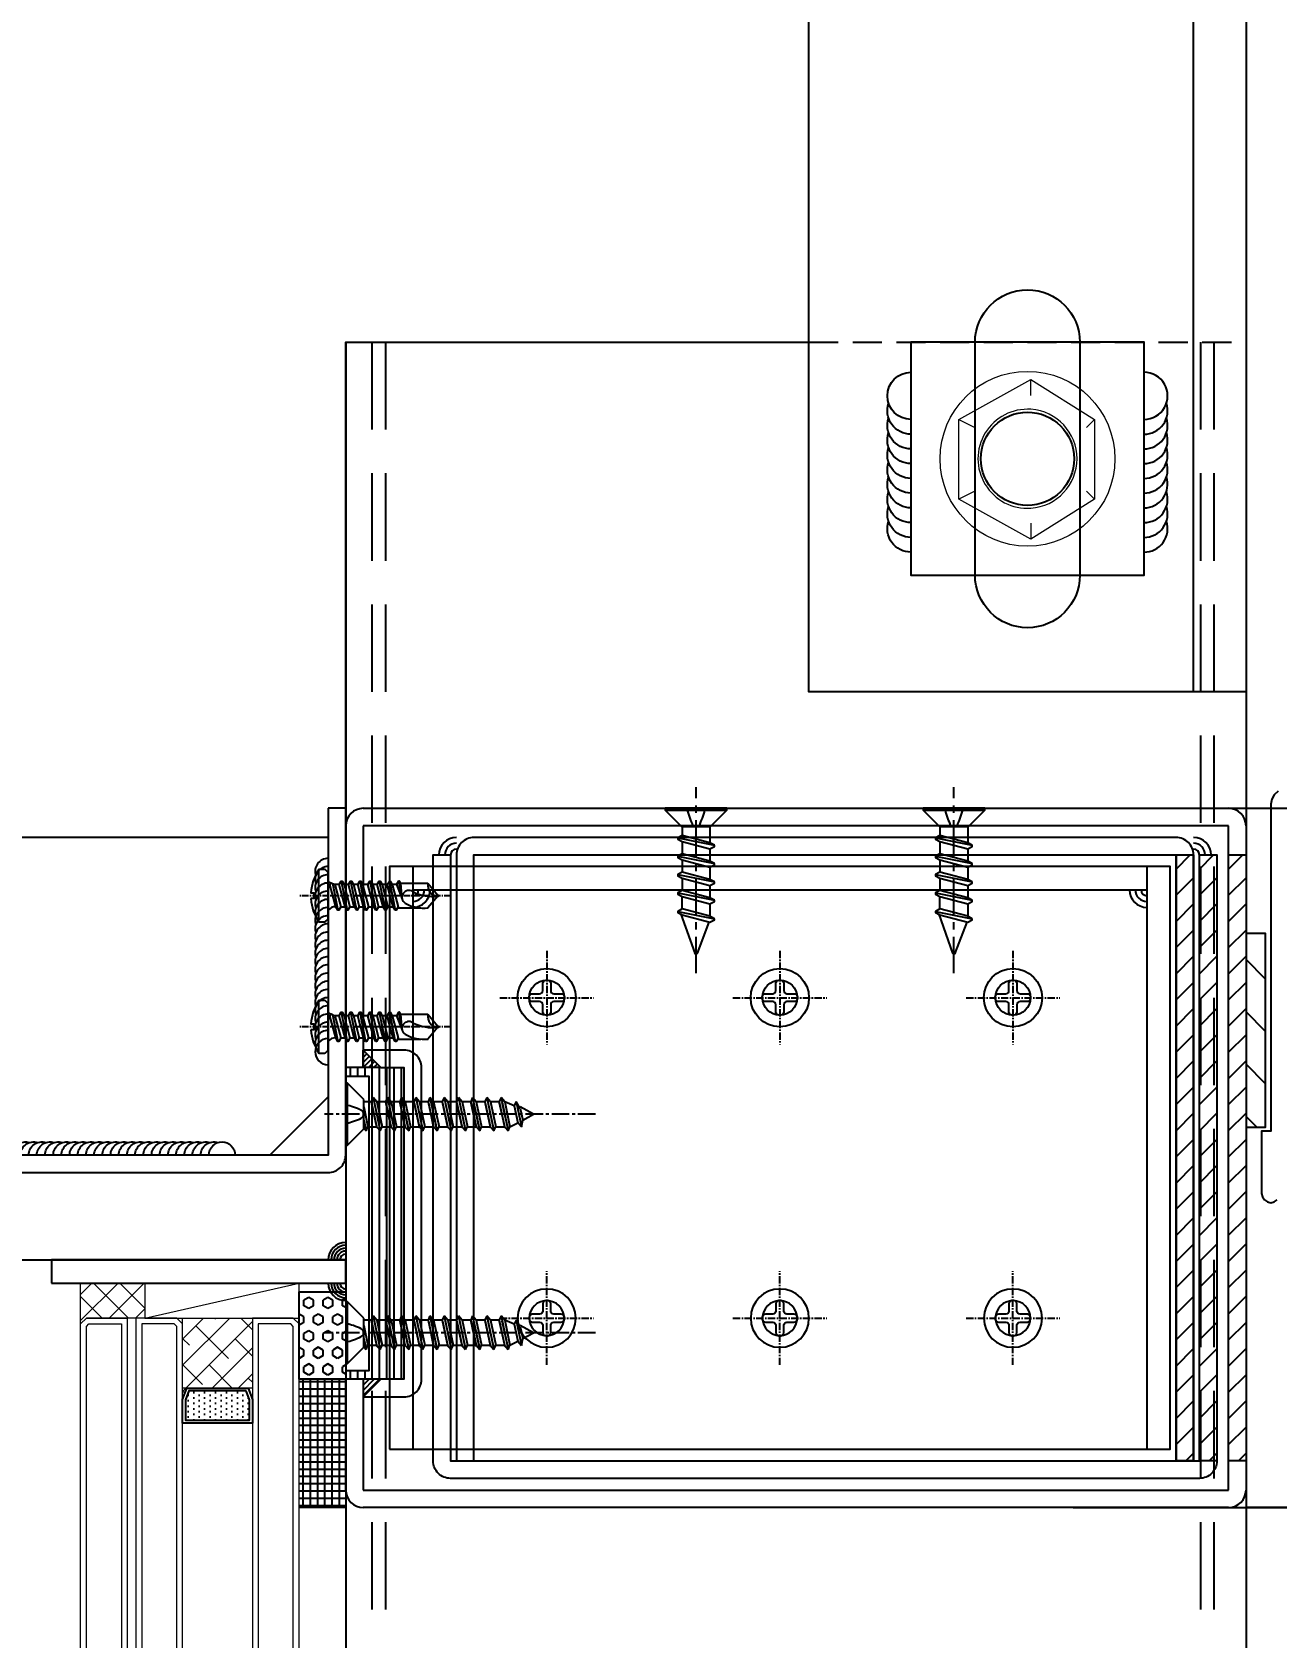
# Model space of a CAD drawing. Extents: x -3378 to 102197, y -3799 to 48702.
# Drawn here: x 58892.8 to 59106.4, y 17075.7 to 17351.3 of the extents above; entities that cross this region are included whole.
import ezdxf

# ---------------------------------------------------------------- set-up
doc = ezdxf.new("R2010")
doc.units = 0
for name, pattern in [('CEN1', [9, 6, -1, 1, -1]), ('CENTER', [2, 1.25, -0.25, 0.25, -0.25]), ('HIDDEN', [0.375, 0.25, -0.125])]:
    doc.linetypes.add(name, pattern=pattern)
for name, color, linetype in [('24WELD', 55, 'Continuous'), ('ARR', 6, 'Continuous'), ('BCM-DIM', 54, 'Continuous'), ('BCM-draft', 252, 'Continuous'), ('BCM-Extu', 4, 'Continuous'), ('CENTER', 4, 'CENTER'), ('CL', 14, 'CENTER'), ('DIM', 173, 'Continuous'), ('剖面線 HATCH', 251, 'Continuous'), ('泡棉', 8, 'Continuous'), ('螺絲 固定五金 FASTENERS', 124, 'Continuous'), ('螺絲、螺栓', 4, 'Continuous'), ('視覺模型鋁擠型暫替', 4, 'Continuous'), ('視覺模型鋁擠型暫替-RefEdit0', 4, 'Continuous'), ('金屬面材 METAL PANEL', 2, 'Continuous'), ('鋁擠型 AL. EXTRUSION', 3, 'Continuous'), ('鐵件 STEEL', 20, 'Continuous'), ('隱藏線 HIDDEN', 8, 'HIDDEN')]:
    doc.layers.add(name, color=color, linetype=linetype)
doc.layers.add('BCM-GK', color=252, linetype='Continuous', lineweight=5)
doc.layers.add('BCM-GLA', color=4, linetype='Continuous', lineweight=5)
doc.styles.add('GM_ANNO_TEXT', font='simplex.shx', dxfattribs={"width": 0.8})
doc.dimstyles.new('GM_DIM', dxfattribs={"dimscale": 0, "dimtxt": 20, "dimasz": 10, "dimexe": 5, "dimexo": 5, "dimgap": 5, "dimtad": 1, "dimdec": 0, "dimdsep": 46, "dimtxsty": 'GM_ANNO_TEXT', "dimblk": 'ARCHTICK', "dimcen": 0, "dimclrd": 4, "dimclre": 4, "dimclrt": 10, "dimadec": 0, "dimazin": 2, "dimtfac": 1, "dimtdec": 0, "dimtix": 1, "dimtofl": 0, "dimtmove": 2, "dimatfit": 3, "dimfxl": 1.5, "dimarcsym": 1})

# ---------------------------------------------------------------- blocks, each defined once
blk = doc.blocks.new('CW WINDOW SHADING')
at = {"layer": '鋁擠型 AL. EXTRUSION'}
h = blk.add_hatch(dxfattribs=at)
h.set_pattern_fill('ANSI31', color=256, scale=50.8, style=0)
h.set_pattern_definition([(135, (-79898.378, 10971.907), (4.49012806, 4.49012806), [])])
h.paths.add_polyline_path([(-10.91, 26.84), (-7.55, 26.84), (-7.55, 60.07), (-10.91, 60.07)])
blk.add_lwpolyline([(-5.38, 84.49), (-6.05, 83.9), (-6.48, 83.14), (-6.65, 82.29), (-6.65, 26.15), (-8.26, 26.15), (-8.26, 15.48), (-8.09, 14.89), (-7.75, 14.38), (-7.24, 14.04), (-6.65, 13.87), (-6.05, 14.04), (-5.55, 14.38)], dxfattribs=at)
blk.add_lwpolyline([(-10.91, 26.84), (-7.55, 26.84), (-7.55, 60.07), (-10.91, 60.07)], close=True, dxfattribs=at)
blk = doc.blocks.new('6t 矽酸鈣板')
blk.add_blockref('CW WINDOW SHADING', (10.91, 38.43, 0))
blk = doc.blocks.new('*U654')
for centre, end in [((-143.92, 4.67), 286.3529), ((-141.43, 4.59), 286.3529), ((-138.93, 4.5), 286.3529), ((-136.43, 4.42), 286.3529), ((-133.93, 4.34), 286.3529), ((-131.43, 4.26), 286.3529), ((-128.93, 4.18), 286.3529), ((-126.43, 4.1), 286.3529), ((-123.93, 4.02), 286.3529), ((-121.44, 3.94), 286.3529), ((-118.94, 3.86), 286.3529), ((-116.44, 3.78), 286.3529), ((-113.94, 3.69), 286.3529), ((-111.44, 3.61), 286.3529), ((-108.94, 3.53), 286.3529), ((-106.44, 3.45), 286.3529), ((-103.95, 3.37), 286.3529), ((-101.45, 3.29), 286.3529), ((-98.95, 3.21), 286.3529), ((-96.45, 3.13), 286.3529), ((-93.95, 3.05), 286.3529), ((-91.45, 2.96), 286.3529), ((-88.95, 2.88), 286.3529), ((-86.45, 2.8), 286.3529), ((-83.96, 2.72), 286.3529), ((-81.46, 2.64), 286.3529), ((-78.96, 2.56), 286.3529), ((-76.46, 2.48), 286.3529), ((-73.96, 2.4), 286.3529), ((-71.46, 2.32), 286.3529), ((-68.96, 2.24), 286.3529), ((-66.47, 2.15), 286.3529), ((-63.97, 2.07), 286.3529), ((-61.47, 1.99), 286.3529), ((-58.97, 1.91), 286.3529), ((-56.47, 1.83), 286.3529), ((-53.97, 1.75), 286.3529), ((-51.47, 1.67), 286.3529), ((-48.97, 1.59), 286.3529), ((-46.48, 1.51), 286.3529), ((-43.98, 1.43), 286.3529), ((-41.48, 1.34), 286.3529), ((-38.98, 1.26), 286.3529), ((-36.48, 1.18), 286.3529), ((-33.98, 1.1), 286.3529), ((-31.48, 1.02), 286.3529), ((-28.98, 0.94), 286.3529), ((-26.49, 0.86), 286.3529), ((-23.99, 0.78), 286.3529), ((-21.49, 0.7), 286.3529), ((-18.99, 0.62), 286.3529), ((-16.49, 0.53), 286.3529), ((-13.99, 0.45), 286.3529), ((-11.49, 0.37), 286.3529), ((-9, 0.29), 286.3529), ((-6.5, 0.21), 286.3529), ((-4, 0.13), 358.1431)]:
    blk.add_arc(centre, 4, 178.1431, end)
blk = doc.blocks.new('*U655')
for centre, end in [((-0.13, -4), 88.1431), ((-0.29, -9), 16.3529), ((-0.21, -6.5), 16.3529), ((-0.45, -13.99), 16.3529), ((-0.37, -11.49), 16.3529), ((-0.62, -18.99), 16.3529), ((-0.53, -16.49), 16.3529), ((-0.78, -23.99), 16.3529), ((-0.7, -21.49), 16.3529), ((-0.94, -28.98), 16.3529), ((-0.86, -26.49), 16.3529), ((-1.1, -33.98), 16.3529), ((-1.02, -31.48), 16.3529), ((-1.26, -38.98), 16.3529), ((-1.18, -36.48), 16.3529), ((-1.43, -43.98), 16.3529), ((-1.34, -41.48), 16.3529), ((-1.59, -48.97), 16.3529), ((-1.51, -46.48), 16.3529), ((-1.75, -53.97), 16.3529), ((-1.67, -51.47), 16.3529), ((-1.91, -58.97), 16.3529), ((-1.83, -56.47), 16.3529)]:
    blk.add_arc(centre, 4, 268.1431, end)
blk = doc.blocks.new('A$C20AE7E0D')
at = {"layer": 'ARR', "color": 0, "linetype": 'ByBlock', "ltscale": 0.3}
for p, q in [((-1.61, -4.5), (-1.61, 4.5)), ((0.5, 2.24), (1.14, 1.9)), ((0.72, 2.13), (1.65, -2.5)), ((1.89, 1.9), (1.14, 1.9)), ((2.24, 2.5), (3.24, -2.5)), ((3.48, 1.9), (2.73, 1.9)), ((3.83, 2.5), (4.83, -2.5)), ((5.07, 1.9), (4.32, 1.9)), ((5.42, 2.5), (6.42, -2.5)), ((6.81, 1.9), (5.91, 1.9)), ((7.16, 2.5), (8.16, -2.5)), ((8.4, 1.9), (7.65, 1.9)), ((8.75, 2.5), (9.75, -2.5)), ((10.14, 1.9), (9.24, 1.9)), ((10.49, 2.5), (11.49, -2.5)), ((11.73, 1.9), (10.98, 1.9)), ((12.08, 2.5), (12.7, -0.6)), ((17.12, 2.1), (12.46, 2.1)), ((18.83, 0.06), (17.12, 2.1)), ((18.83, 0.06), (18.95, 0.06)), ((19, -0.01), (19, 0.01)), ((2.14, -1.9), (2.89, -1.9)), ((3.73, -1.9), (4.48, -1.9)), ((5.32, -1.9), (6.07, -1.9)), ((6.91, -1.9), (7.81, -1.9)), ((8.65, -1.9), (9.4, -1.9)), ((10.24, -1.9), (11.14, -1.9)), ((11.87, -2.1), (15.91, -2.1)), ((18.83, -0.06), (17.12, -2.1)), ((18.83, -0.06), (18.95, -0.06))]:
    blk.add_line(p, q, dxfattribs=at)
at = {"layer": 'ARR', "color": 0, "linetype": 'CENTER', "ltscale": 0.87}
blk.add_line((21, 0), (-5.1, 0), dxfattribs=at)
at = {"layer": 'ARR', "color": 0, "linetype": 'ByBlock', "ltscale": 0.3}
blk.add_lwpolyline([(-2.98, -0.5, 0.134476), (-1.61, -4.5), (-0.58, -4.5, 0.198912), (-0.44, -4.44), (-0.06, -4.06, 0.198912), (0, -3.92), (0, 3.92, 0.198912), (-0.06, 4.06), (-0.44, 4.44, 0.198912), (-0.58, 4.5), (-1.61, 4.5, 0.134562), (-2.98, 0.5), (-2.48, 0.5), (-2.48, -0.5), (-2.98, -0.5)], format="xyb", dxfattribs=at)
blk.add_lwpolyline([(1.14, 1.9), (2.14, -1.9), (1.8, -2.5), (1.65, -2.5), (1.3, -1.9), (0.3, 1.9), (0.5, 2.24)], dxfattribs=at)
for points in [[(3.24, -2.5), (2.89, -1.9), (1.89, 1.9), (2.24, 2.5), (2.39, 2.5), (2.73, 1.9), (3.73, -1.9), (3.39, -2.5)], [(4.83, -2.5), (4.48, -1.9), (3.48, 1.9), (3.83, 2.5), (3.98, 2.5), (4.32, 1.9), (5.32, -1.9), (4.98, -2.5)], [(6.42, -2.5), (6.07, -1.9), (5.07, 1.9), (5.42, 2.5), (5.57, 2.5), (5.91, 1.9), (6.91, -1.9), (6.57, -2.5)], [(8.16, -2.5), (7.81, -1.9), (6.81, 1.9), (7.16, 2.5), (7.31, 2.5), (7.65, 1.9), (8.65, -1.9), (8.31, -2.5)], [(9.75, -2.5), (9.4, -1.9), (8.4, 1.9), (8.75, 2.5), (8.9, 2.5), (9.24, 1.9), (10.24, -1.9), (9.9, -2.5)], [(11.49, -2.5), (11.14, -1.9), (10.14, 1.9), (10.49, 2.5), (10.64, 2.5), (10.98, 1.9), (11.98, -1.9), (11.64, -2.5)], [(12.08, 2.5), (11.73, 1.9), (12.7, -0.6), (12.46, 2.1), (12.23, 2.5)]]:
    blk.add_lwpolyline(points, close=True, dxfattribs=at)
for centre, radius, start, end in [((0.67, 3.07), 0.874, 220.3388, 257.7802), ((13.86, -0.29), 1.2, 56.152, 236.152), ((17.85, 6.88), 7.01, 241.6458, 278.008), ((18.9, 1.75), 1.82, 168.8617, 267.6865), ((18.95, 0.01), 0.05, 0, 90), ((1.17, -3.34), 1.44, 84.7312, 144.22), ((16.52, 4.88), 7.01, 241.6458, 274.9541), ((18.95, -0.01), 0.05, 270, 0)]:
    blk.add_arc(centre, radius, start, end, dxfattribs=at)
blk = doc.blocks.new('*U77')
at = {"color": 0, "linetype": 'ByBlock'}
blk.add_blockref('A$C20AE7E0D', (0, 0), dxfattribs=at)
blk = doc.blocks.new('組件01')
at = {"layer": '視覺模型鋁擠型暫替', "color": 7, "linetype": 'Continuous'}
for centre, radius, start, end in [((-88.5, 0), 3, 180, 270), ((-88.5, 0), 2, 180, 270), ((-88.5, 0), 1, 180, 270), ((-85.5, 0), 1, 270, 0), ((-85.5, 0), 2, 270, 0), ((-85.5, 0), 3, 270, 0)]:
    blk.add_arc(centre, radius, start, end, dxfattribs=at)
at = {"layer": '金屬面材 METAL PANEL', "linetype": 'Continuous'}
blk.add_line((-3, 13), (-13, 3), dxfattribs=at)
blk.add_lwpolyline([(-3, 62.5), (-3, 3), (-110, 3), (-110, 0), (-3, 0, 0.414214), (0, 3), (0, 62.5)], format="xyb", close=True, dxfattribs=at)
blk.add_lwpolyline([(-3, 57.5), (-105, 57.5), (-105, 3)], dxfattribs=at)
blk.add_lwpolyline([(-85.5, 0), (-85.5, -54.5, -0.414214), (-88.5, -57.5), (-130.5, -57.5), (-130.5, -54.5), (-88.5, -54.5), (-88.5, 0)], format="xyb", dxfattribs=at)
at = {"layer": '24WELD', "zscale": 0.5625}
for name, p, xscale, yscale, rotation in [('*U655', (-3, 18.48), 0.5625, 0.5625, 181.8569201425871), ('*U654', (-18.97, 3), -0.5625000000000022, 0.5625000000000022, 178.1430628016457)]:
    blk.add_blockref(name, p, dxfattribs=dict(at, xscale=xscale, yscale=yscale, rotation=rotation))
at = {"layer": '螺絲 固定五金 FASTENERS'}
for p in [(-3, 47.5), (-3, 25)]:
    blk.add_blockref('*U77', p, dxfattribs=at)
blk = doc.blocks.new('*U59')
for centre, end in [((-0.13, -4), 88.1431), ((-0.21, -6.5), 16.3529), ((-0.29, -9), 16.3529), ((-0.37, -11.49), 16.3529), ((-0.45, -13.99), 16.3529), ((-0.53, -16.49), 16.3529), ((-0.62, -18.99), 16.3529), ((-0.7, -21.49), 16.3529), ((-0.78, -23.99), 16.3529), ((-0.86, -26.49), 16.3529)]:
    blk.add_arc(centre, 4, 268.1431, end)
blk = doc.blocks.new('A$C4E2A2353')
at = {"layer": 'ARR', "color": 0, "linetype": 'ByBlock', "ltscale": 0.3}
for p, q in [((0.3, -5.3), (0.3, 5.3)), ((4.71, 2.87), (4.38, 2.15)), ((5.34, 2.15), (4.71, 2.87)), ((4.71, 2.87), (5.93, -2.88)), ((7.15, 2.87), (6.82, 2.15)), ((7.78, 2.15), (7.15, 2.87)), ((7.15, 2.87), (8.37, -2.88)), ((9.59, 2.87), (9.26, 2.15)), ((10.22, 2.15), (9.59, 2.87)), ((9.59, 2.87), (10.81, -2.88)), ((12.02, 2.87), (11.7, 2.15)), ((12.66, 2.15), (12.02, 2.87)), ((12.02, 2.87), (13.24, -2.88)), ((14.46, 2.87), (14.13, 2.15)), ((15.09, 2.15), (14.46, 2.87)), ((14.46, 2.87), (15.68, -2.88)), ((16.9, 2.87), (16.57, 2.15)), ((17.53, 2.15), (16.9, 2.87)), ((16.9, 2.87), (18.12, -2.88)), ((19.34, 2.87), (19.01, 2.15)), ((19.97, 2.15), (19.34, 2.87)), ((19.34, 2.87), (20.56, -2.88)), ((21.77, 2.87), (21.45, 2.15)), ((21.77, 2.87), (21.45, 2.15)), ((22.41, 2.15), (21.77, 2.87)), ((21.77, 2.87), (22.99, -2.88)), ((22.41, 2.15), (21.77, 2.87)), ((21.77, 2.87), (22.99, -2.88)), ((24.21, 2.87), (23.88, 2.15)), ((24.21, 2.87), (23.88, 2.15)), ((24.84, 2.15), (24.21, 2.87)), ((24.21, 2.87), (25.43, -2.88)), ((24.84, 2.15), (24.21, 2.87)), ((24.21, 2.87), (25.43, -2.88)), ((26.65, 2.87), (26.32, 2.15)), ((26.65, 2.87), (26.32, 2.15)), ((27.28, 2.15), (26.65, 2.87)), ((26.65, 2.87), (27.87, -2.88)), ((27.28, 2.15), (26.65, 2.87)), ((26.65, 2.87), (27.87, -2.88)), ((3.1, -2.5), (3.1, 2.5)), ((4.38, 2.15), (3.1, 2.15)), ((3.1, 1.24), (3.82, -2.16)), ((4.38, 2.15), (5.3, -2.16)), ((4.43, 1.96), (5.34, -2.36)), ((4.89, 2.06), (5.8, -2.26)), ((6.82, 2.15), (5.34, 2.15)), ((5.34, 2.15), (6.26, -2.16)), ((5.34, 2.15), (6.26, -2.16)), ((6.82, 2.15), (7.74, -2.16)), ((6.86, 1.96), (7.78, -2.36)), ((7.32, 2.06), (8.24, -2.26)), ((9.26, 2.15), (7.78, 2.15)), ((7.78, 2.15), (8.7, -2.16)), ((7.78, 2.15), (8.7, -2.16)), ((9.26, 2.15), (10.17, -2.16)), ((9.3, 1.96), (10.21, -2.36)), ((9.76, 2.06), (10.67, -2.26)), ((11.7, 2.15), (10.22, 2.15)), ((10.22, 2.15), (11.13, -2.16)), ((10.22, 2.15), (11.13, -2.16)), ((11.7, 2.15), (12.61, -2.16)), ((11.74, 1.96), (12.65, -2.36)), ((12.2, 2.06), (13.11, -2.26)), ((14.13, 2.15), (12.66, 2.15)), ((12.66, 2.15), (13.57, -2.16)), ((12.66, 2.15), (13.57, -2.16)), ((14.13, 2.15), (15.05, -2.16)), ((14.18, 1.96), (15.09, -2.36)), ((14.64, 2.06), (15.55, -2.26)), ((16.57, 2.15), (15.09, 2.15)), ((15.09, 2.15), (16.01, -2.16)), ((15.09, 2.15), (16.01, -2.16)), ((16.57, 2.15), (17.49, -2.16)), ((16.61, 1.96), (17.53, -2.36)), ((17.07, 2.06), (17.99, -2.26)), ((19.01, 2.15), (17.53, 2.15)), ((17.53, 2.15), (18.45, -2.16)), ((17.53, 2.15), (18.45, -2.16)), ((19.01, 2.15), (19.92, -2.16)), ((19.05, 1.96), (19.96, -2.36)), ((19.51, 2.06), (20.42, -2.26)), ((21.45, 2.15), (19.97, 2.15)), ((19.97, 2.15), (20.88, -2.16)), ((19.97, 2.15), (20.88, -2.16)), ((21.45, 2.15), (22.36, -2.16)), ((21.45, 2.15), (22.36, -2.16)), ((21.49, 1.96), (22.4, -2.36)), ((21.49, 1.96), (22.4, -2.36)), ((21.95, 2.06), (22.86, -2.26)), ((21.95, 2.06), (22.86, -2.26)), ((23.88, 2.15), (22.41, 2.15)), ((22.41, 2.15), (23.32, -2.16)), ((23.88, 2.15), (22.41, 2.15)), ((22.41, 2.15), (23.32, -2.16)), ((22.41, 2.15), (23.32, -2.16)), ((22.41, 2.15), (23.32, -2.16)), ((23.88, 2.15), (24.8, -2.16)), ((23.88, 2.15), (24.8, -2.16)), ((23.93, 1.96), (24.84, -2.36)), ((23.93, 1.96), (24.84, -2.36)), ((24.38, 2.06), (25.3, -2.26)), ((24.38, 2.06), (25.3, -2.26)), ((26.32, 2.15), (24.84, 2.15)), ((24.84, 2.15), (25.76, -2.16)), ((26.32, 2.15), (24.84, 2.15)), ((24.84, 2.15), (25.76, -2.16)), ((24.84, 2.15), (25.76, -2.16)), ((24.84, 2.15), (25.76, -2.16)), ((26.32, 2.15), (27.24, -2.16)), ((26.32, 2.15), (27.24, -2.16)), ((26.36, 1.96), (27.28, -2.36)), ((26.36, 1.96), (27.28, -2.36)), ((26.82, 2.06), (27.74, -2.26)), ((26.82, 2.06), (27.74, -2.26)), ((28.91, 1.45), (27.28, 2.15)), ((27.28, 2.15), (28.19, -2.16)), ((27.28, 2.15), (28.19, -2.16)), ((27.28, 2.15), (28.19, -2.16)), ((27.28, 2.15), (28.19, -2.16)), ((29.24, 2.17), (28.91, 1.45)), ((28.91, 1.45), (29.52, -1.46)), ((29.96, 0.99), (29.24, 2.17)), ((29.24, 2.17), (30.16, -2.18)), ((32.25, 0), (29.96, 1.25)), ((29.96, 0.99), (30.39, -1)), ((32.26, 0), (32.25, 0)), ((3.1, -1.02), (3.49, -2.88)), ((3.1, -2.44), (3.49, -2.88)), ((3.49, -2.88), (3.82, -2.16)), ((3.82, -2.16), (5.3, -2.16)), ((5.3, -2.16), (5.93, -2.88)), ((5.93, -2.88), (6.26, -2.16)), ((6.26, -2.16), (7.74, -2.16)), ((7.74, -2.16), (8.37, -2.88)), ((8.37, -2.88), (8.7, -2.16)), ((8.7, -2.16), (10.17, -2.16)), ((10.17, -2.16), (10.81, -2.88)), ((10.81, -2.88), (11.13, -2.16)), ((11.13, -2.16), (12.61, -2.16)), ((12.61, -2.16), (13.24, -2.88)), ((13.24, -2.88), (13.57, -2.16)), ((13.57, -2.16), (15.05, -2.16)), ((15.05, -2.16), (15.68, -2.88)), ((15.68, -2.88), (16.01, -2.16)), ((16.01, -2.16), (17.49, -2.16)), ((17.49, -2.16), (18.12, -2.88)), ((18.12, -2.88), (18.45, -2.16)), ((18.45, -2.16), (19.92, -2.16)), ((19.92, -2.16), (20.56, -2.88)), ((20.56, -2.88), (20.88, -2.16)), ((20.88, -2.16), (22.36, -2.16)), ((22.36, -2.16), (22.99, -2.88)), ((22.36, -2.16), (22.99, -2.88)), ((22.99, -2.88), (23.32, -2.16)), ((22.99, -2.88), (23.32, -2.16)), ((23.32, -2.16), (24.8, -2.16)), ((23.32, -2.16), (24.8, -2.16)), ((24.8, -2.16), (25.43, -2.88)), ((24.8, -2.16), (25.43, -2.88)), ((25.43, -2.88), (25.76, -2.16)), ((25.43, -2.88), (25.76, -2.16)), ((25.76, -2.16), (27.24, -2.16)), ((25.76, -2.16), (27.24, -2.16)), ((27.24, -2.16), (27.87, -2.88)), ((27.24, -2.16), (27.87, -2.88)), ((27.87, -2.88), (28.19, -2.16)), ((27.87, -2.88), (28.19, -2.16)), ((28.19, -2.16), (29.52, -1.46)), ((29.52, -1.46), (30.16, -2.18)), ((30.16, -2.18), (30.39, -1)), ((30.39, -1), (32.25, -0.01)), ((32.25, -0.01), (32.26, 0))]:
    blk.add_line(p, q, dxfattribs=at)
at = {"layer": 'ARR', "color": 0, "linetype": 'CEN1', "ltscale": 0.5}
blk.add_line((42.86, 0), (-3.62, 0), dxfattribs=at)
at = {"layer": 'ARR', "color": 0, "linetype": 'ByBlock', "ltscale": 0.3}
blk.add_lwpolyline([(3.1, 2.5), (0.3, 5.3), (0, 5.3), (0, -5.3), (0.3, -5.3), (3.1, -2.5)], dxfattribs=at)
blk.add_lwpolyline([(0, -1.61, 0.048054), (2.67, -0.68, 0.292428), (3.1, 0, 0.292428), (2.67, 0.68, 0.048054), (0, 1.61, 0.048054)], format="xyb", dxfattribs=at)
blk = doc.blocks.new('*U920')
at = {"layer": '螺絲、螺栓', "color": 0, "linetype": 'ByBlock', "xscale": -1, "rotation": 180}
blk.add_blockref('A$C4E2A2353', (0, 0), dxfattribs=at)
blk = doc.blocks.new('*U35')
blk.add_lwpolyline([(1.22, 0.68), (2.48, 0.68, -0.398336), (3.02, 0.16, -0.027263), (3.02, -0.16, -0.398336), (2.48, -0.68), (1.22, -0.68, 0.414214), (0.68, -1.22), (0.68, -2.48, -0.398336), (0.16, -3.02, -0.027263), (-0.16, -3.02, -0.398336), (-0.68, -2.48), (-0.68, -1.22, 0.414214), (-1.22, -0.68), (-2.48, -0.68, -0.398336), (-3.02, -0.16, -0.027263), (-3.02, 0.16, -0.398336), (-2.48, 0.68), (-1.22, 0.68, 0.414214), (-0.68, 1.22), (-0.68, 2.48, -0.398336), (-0.16, 3.02, -0.027263), (0.16, 3.02, -0.398336), (0.68, 2.48), (0.68, 1.22, 0.414214)], format="xyb", close=True)
blk.add_circle((0, 0), 5)
at = {"layer": 'CL'}
for p, q in [((0, 8.04), (0, -8.04)), ((-8.04, 0), (8.04, 0))]:
    blk.add_line(p, q, dxfattribs=at)
blk = doc.blocks.new('圓孔6mm')
at = {"layer": '視覺模型鋁擠型暫替', "color": 6, "linetype": 'Continuous'}
blk.add_circle((0, 0), 3, dxfattribs=at)
at = {"layer": 'BCM-draft'}
blk.add_blockref('*U35', (0, 0), dxfattribs=at)
blk = doc.blocks.new('上下水槽合併托架用')
at = {"layer": '視覺模型鋁擠型暫替-RefEdit0', "color": 7}
for centre, radius, start, end in [((-130, -4), 1, 270, 0), ((-130, -4), 2, 270, 0), ((-130, -4), 3, 270, 0), ((-4, -4), 3, 180, 270), ((-4, -4), 2, 180, 270), ((-4, -4), 1, 180, 270)]:
    blk.add_arc(centre, radius, start, end, dxfattribs=at)
at = {"layer": '金屬面材 METAL PANEL'}
for p, q in [((-130, 0), (-130, -100)), ((-4, 0), (-4, -100)), ((-130, -4), (-4, -4))]:
    blk.add_line(p, q, dxfattribs=at)
blk.add_lwpolyline([(-134, -100), (0, -100), (0, 0), (-134, 0)], close=True, dxfattribs=at)
at = {"layer": '視覺模型鋁擠型暫替', "linetype": 'Continuous'}
for p in [(-107, -22.5, 0), (-67, -22.5, 0), (-27, -22.5, 0)]:
    blk.add_blockref('圓孔6mm', p, dxfattribs=at)
at = {"layer": '視覺模型鋁擠型暫替', "linetype": 'Continuous', "xscale": -1, "rotation": 180}
for p in [(-107, -77.5, 0), (-67, -77.5, 0), (-27, -77.5, 0)]:
    blk.add_blockref('圓孔6mm', p, dxfattribs=at)
blk = doc.blocks.new('*u927')
at = {"layer": 'CENTER', "color": 0, "ltscale": 5}
blk.add_line((28.28, 0), (-3.62, 0), dxfattribs=at)
at = {"layer": '螺絲、螺栓', "color": 0, "linetype": 'ByBlock', "ltscale": 0.2}
for p, q in [((0.3, 5.3), (0.3, -5.3)), ((5.08, 3.15), (6.34, -3.15)), ((8.23, 3.15), (9.49, -3.15)), ((11.38, 3.15), (12.64, -3.15)), ((14.53, 3.15), (15.79, -3.15)), ((17.68, 3.15), (18.94, -3.15)), ((3.1, 2.5), (3.1, -2.5)), ((3.1, 2.39), (4.64, 2.39)), ((5.7, 2.39), (7.79, 2.39)), ((8.85, 2.39), (10.94, 2.39)), ((12, 2.39), (14.09, 2.39)), ((17.24, 2.39), (15.15, 2.39)), ((18.17, 2.61), (24.84, 0.24)), ((3.1, -2.39), (5.9, -2.39)), ((6.96, -2.39), (9.05, -2.39)), ((10.11, -2.39), (12.2, -2.39)), ((13.26, -2.39), (15.35, -2.39)), ((16.41, -2.39), (18.5, -2.39)), ((24.84, -0.23), (19.52, -2.25))]:
    blk.add_line(p, q, dxfattribs=at)
blk.add_lwpolyline([(3.1, -2.5), (0.3, -5.3), (0, -5.3), (0, 5.3), (0.3, 5.3), (3.1, 2.5)], dxfattribs=at)
for points in [[(6.34, -3.15), (5.9, -2.39), (4.64, 2.39), (5.08, 3.15), (5.27, 3.15), (5.7, 2.39), (6.96, -2.39), (6.53, -3.15)], [(9.49, -3.15), (9.05, -2.39), (7.79, 2.39), (8.23, 3.15), (8.42, 3.15), (8.85, 2.39), (10.11, -2.39), (9.68, -3.15)], [(12.64, -3.15), (12.2, -2.39), (10.94, 2.39), (11.38, 3.15), (11.57, 3.15), (12, 2.39), (13.26, -2.39), (12.83, -3.15)], [(15.79, -3.15), (15.35, -2.39), (14.09, 2.39), (14.53, 3.15), (14.72, 3.15), (15.15, 2.39), (16.41, -2.39), (15.98, -3.15)], [(18.94, -3.15), (18.5, -2.39), (17.24, 2.39), (17.68, 3.15), (17.87, 3.15), (18.3, 2.39), (19.56, -2.39), (19.13, -3.15)]]:
    blk.add_lwpolyline(points, close=True, dxfattribs=at)
blk.add_lwpolyline([(0, 1.61, -0.048054), (2.67, 0.68, -0.292428), (3.1, 0, -0.292428), (2.67, -0.68, -0.048054), (0, -1.61, -0.048054)], format="xyb", dxfattribs=at)
blk.add_arc((24.75, 0), 0.252, 292.1627, 69.4623, dxfattribs=at)
blk = doc.blocks.new('*U929')
blk.add_blockref('*u927', (0, 0))
blk = doc.blocks.new('_ArchTick')
at = {"color": 0, "linetype": 'ByBlock', "const_width": 0.15}
blk.add_lwpolyline([(-0.5, -0.5), (0.5, 0.5)], dxfattribs=at)
blk = doc.blocks.new('*D841')
at = {"layer": 'Defpoints', "color": 0, "ltscale": 10, "transparency": 16777216}
for p in [(59066.47, 17218.09, 0), (59066.47, 17098.09), (59134.61, 17098.09)]:
    blk.add_point(p, dxfattribs=at)
at = {"layer": 'DIM', "color": 4, "lineweight": -2, "ltscale": 10, "transparency": 16777216}
for p, q in [((59071.47, 17218.09), (59139.61, 17218.09)), ((59134.61, 17218.09), (59134.61, 17098.09)), ((59071.47, 17098.09), (59139.61, 17098.09))]:
    blk.add_line(p, q, dxfattribs=at)
at = {"layer": 'DIM', "color": 4, "lineweight": -2, "ltscale": 10, "transparency": 16777216, "xscale": 10, "yscale": 10, "zscale": 10}
for p, rotation in [((59134.61, 17218.09), 90), ((59134.61, 17098.09), 270)]:
    blk.add_blockref('_ArchTick', p, dxfattribs=dict(at, rotation=rotation))
at = {"layer": 'DIM', "color": 10, "ltscale": 10, "transparency": 16777216, "insert": (59119.61, 17158.09), "char_height": 20, "attachment_point": 5, "rotation": 90, "style": 'GM_ANNO_TEXT', "bg_fill": 3, "box_fill_scale": 1.1, "bg_fill_color": 256, "bg_fill_true_color": 13158600, "bg_fill_transparency": 0}
blk.add_mtext('120', dxfattribs=at)

msp = doc.modelspace()

# ---------------------------------------------------------------- hatches: boundary and pattern name
h = msp.add_hatch()
h.set_pattern_fill('ANSI31', color=9, scale=10, angle=45, style=0)
h.set_pattern_definition([(90, (87388.6709, -576113.7467), (-1.25, 1e-15), [])])
h.paths.add_polyline_path([(58950.611, 17138.086), (58950.611, 17172.085), (58946.611, 17172.085), (58946.611, 17173.585), (58956.611, 17173.585), (58956.611, 17138.086)])
h = msp.add_hatch()
h.set_pattern_fill('ANSI31', color=9, scale=10, angle=45, style=0)
h.set_pattern_definition([(90, (87388.6709, -576112.3712), (-1.25, 1e-15), [])])
h.paths.add_polyline_path([(58950.611, 17138.086), (58950.611, 17121.586), (58946.611, 17121.586), (58946.611, 17120.086), (58956.611, 17120.086), (58956.611, 17138.086)])
at = {"layer": 'BCM-DIM', "linetype": 'Continuous'}
h = msp.add_hatch(dxfattribs=at)
h.set_pattern_fill('ANSI37', color=256, scale=10, angle=45)
h.set_pattern_definition([(90, (-36046.9491, -980729.0608), (-1.25, 0), []), (180, (-36046.9491, -980729.0608), (-1e-16, -1.25), [])])
h.paths.add_polyline_path([(58946.73, 17098.086), (58938.73, 17098.086), (58938.73, 17120.086), (58946.73, 17120.086)])
at = {"layer": 'BCM-Extu', "linetype": 'ByBlock'}
h = msp.add_hatch(dxfattribs=at)
h.set_pattern_fill('DOTS', color=8, scale=15, angle=90, style=0)
h.set_pattern_definition([(90, (59475.5228, 19822.5345), (-0.9375, 0.46875), [0, -0.9375])])
h.paths.add_polyline_path([(58919.683, 17118.086), (58919.111, 17116.543), (58919.111, 17113.086), (58930.111, 17113.086), (58930.111, 17116.543), (58929.538, 17118.086)])
at = {"layer": 'BCM-GK', "linetype": 'ByBlock'}
h = msp.add_hatch(dxfattribs=at)
h.set_pattern_fill('ANSI37', color=256, angle=-180)
h.set_pattern_definition([(225, (-400816.328, 131439.673), (2.24506403, -2.24506403), []), (315, (-400816.328, 131439.673), (2.24506403, 2.24506403), [])])
h.paths.add_polyline_path([(58901.109, 17136.586), (58912.111, 17136.586), (58912.111, 17130.586), (58902.111, 17130.586), (58901.111, 17129.586)])
h = msp.add_hatch(dxfattribs=at)
h.set_pattern_fill('ANSI38', color=256, angle=180)
h.set_pattern_definition([(225, (1358294.3703, -105098.737), (2.24506403, -2.24506403), []), (315, (1358294.3703, -105098.737), (6.735192091, -2.24506403), [7.9375, -4.7625])])
h.paths.add_polyline_path([(58929.886, 17118.586), (58930.611, 17116.633), (58930.611, 17130.586), (58918.611, 17130.586), (58918.611, 17116.633), (58919.336, 17118.586)])
at = {"layer": '剖面線 HATCH'}
h = msp.add_hatch(dxfattribs=at)
h.set_pattern_fill('ANSI31', color=256)
h.set_pattern_definition([(45, (7721.7215, -85436.993), (-2.24506403, 2.24506403), [])])
h.paths.add_polyline_path([(59092.111, 17210.086), (59089.111, 17210.086), (59089.111, 17106.078), (59092.111, 17106.078)])
h = msp.add_hatch(dxfattribs=at)
h.set_pattern_fill('ANSI31', color=256)
h.set_pattern_definition([(45, (7725.7213, -85436.993), (-2.24506403, 2.24506403), [])])
h.paths.add_polyline_path([(59096.11, 17210.086), (59093.11, 17210.086), (59093.11, 17106.078), (59096.11, 17106.078)])
h = msp.add_hatch(dxfattribs=at)
h.set_pattern_fill('ANSI31', color=256)
h.set_pattern_definition([(45, (7730.7208, -85436.987), (-2.24506403, 2.24506403), [])])
h.paths.add_polyline_path([(59101.11, 17210.092), (59098.11, 17210.092), (59098.11, 17106.084), (59101.11, 17106.084)])
at = {"layer": '泡棉'}
h = msp.add_hatch(dxfattribs=at)
h.set_pattern_fill('HEX', color=256, scale=0.3, angle=90)
h.set_pattern_definition([(90, (59101.1106, 17078.4257), (-1.649778, 1e-16), [0.9525, -1.905]), (210, (59101.1106, 17078.4257), (0.824889, -1.42875), [0.9525, -1.905]), (150, (59101.1106, 17079.3782), (-0.824889, -1.42875), [0.9525, -1.905])])
h.paths.add_polyline_path([(58946.611, 17135.086), (58938.611, 17135.086), (58938.611, 17120.086), (58946.611, 17120.086)])
at = {"layer": '視覺模型鋁擠型暫替', "linetype": 'Continuous'}
h = msp.add_hatch(dxfattribs=at)
h.set_pattern_fill('ANSI31', color=1, scale=5)
h.set_pattern_definition([(45, (-21830.3604, -975087.36917), (-0.44194173824, 0.44194173824), [])])
h.paths.add_polyline_path([(58949.611, 17173.586), (58952.611, 17173.585), (58949.611, 17176.585)])
h = msp.add_hatch(dxfattribs=at)
h.set_pattern_fill('ANSI31', color=1, scale=5)
h.set_pattern_definition([(45, (-21830.3604, -975103.86727), (-0.44194173824, 0.44194173824), [])])
h.paths.add_polyline_path([(58949.611, 17117.088), (58952.611, 17120.087), (58949.611, 17120.086)])

# ---------------------------------------------------------------- linework, layer by layer
at = {"color": 0, "linetype": 'Continuous', "lineweight": 0, "flags": 128}
for points in [[(59051.842, 17284.839), (59064.172, 17291.689)], [(59064.172, 17291.689), (59075.132, 17284.839)], [(59064.172, 17288.949), (59064.172, 17291.689)], [(59051.842, 17271.139), (59051.842, 17284.839)], [(59051.842, 17284.839), (59054.582, 17283.469)], [(59073.762, 17283.469), (59075.132, 17284.839)], [(59075.132, 17284.839), (59075.132, 17271.139)], [(59054.582, 17272.509), (59051.842, 17271.139)], [(59073.762, 17272.509), (59075.132, 17271.139)], [(59064.172, 17264.289), (59051.842, 17271.139)], [(59075.132, 17271.139), (59064.172, 17264.289)], [(59064.172, 17267.029), (59064.172, 17264.289)]]:
    msp.add_lwpolyline(points, dxfattribs=at)
at = {"color": 0, "linetype": 'Continuous', "lineweight": 0}
msp.add_circle((59063.611, 17278.085), 15, dxfattribs=at)
msp.add_circle((59063.611, 17278.085), 8)
for start, end in [(86.04944, 273.85933), (273.85933, 86.04944)]:
    msp.add_arc((59063.611, 17278.085), 8.5, start, end, dxfattribs=at)
at = {"layer": 'BCM-DIM', "linetype": 'Continuous'}
for p, q in [((58946.73, 17120.086), (58938.73, 17120.086)), ((58946.611, 17098.086), (58938.611, 17098.086))]:
    msp.add_line(p, q, dxfattribs=at)
at = {"layer": 'BCM-Extu', "color": 8, "linetype": 'ByBlock'}
for points in [[(58930.611, 17116.633), (58930.611, 17112.586), (58918.611, 17112.586), (58918.611, 17116.633), (58919.336, 17118.586), (58929.886, 17118.586)], [(58929.538, 17118.086), (58919.683, 17118.086), (58919.111, 17116.543), (58919.111, 17113.086), (58930.111, 17113.086), (58930.111, 17116.543)]]:
    msp.add_lwpolyline(points, close=True, dxfattribs=at)
at = {"layer": 'BCM-GK'}
msp.add_lwpolyline([(58901.109, 17136.586), (58912.111, 17136.586), (58912.111, 17130.586), (58902.111, 17130.586), (58901.111, 17129.586), (58901.109, 17136.586)], dxfattribs=at)
at = {"layer": 'BCM-GK', "linetype": 'ByBlock'}
for points in [[(58912.111, 17130.586), (58938.611, 17130.586), (58938.611, 17136.586), (58912.111, 17136.586)], [(58930.611, 17130.586), (58930.611, 17118.586), (58918.611, 17118.586), (58918.611, 17130.586)]]:
    msp.add_lwpolyline(points, close=True, dxfattribs=at)
msp.add_lwpolyline([(58912.111, 17130.586), (58938.611, 17136.586)], dxfattribs=at)
at = {"layer": 'BCM-GLA', "linetype": 'ByBlock', "elevation": 0}
for points in [[(58901.111, 15908.686), (58901.111, 17129.586), (58902.111, 17130.586), (58909.111, 17130.586), (58909.111, 15908.686)], [(58918.611, 15908.686), (58918.611, 17129.586), (58917.611, 17130.586), (58910.611, 17130.586), (58910.611, 15908.686)], [(58938.611, 15908.686), (58938.611, 17129.586), (58937.611, 17130.586), (58930.611, 17130.586), (58930.611, 15908.686)]]:
    msp.add_lwpolyline(points, dxfattribs=at)
at = {"layer": 'BCM-GLA', "color": 5, "linetype": 'ByBlock', "elevation": 0}
for points in [[(58902.111, 15908.686), (58902.111, 17129.172), (58902.525, 17129.586), (58908.111, 17129.586), (58908.111, 15908.686)], [(58917.611, 15908.686), (58917.611, 17129.172), (58917.196, 17129.586), (58911.611, 17129.586), (58911.611, 15908.686)], [(58937.611, 15908.686), (58937.611, 17129.172), (58937.196, 17129.586), (58931.611, 17129.586), (58931.611, 15908.686)]]:
    msp.add_lwpolyline(points, dxfattribs=at)
at = {"layer": '剖面線 HATCH'}
for points in [[(59089.111, 17210.086), (59092.111, 17210.086), (59092.111, 17106.078), (59089.111, 17106.078)], [(59093.11, 17210.086), (59096.111, 17210.086), (59096.111, 17106.078), (59093.11, 17106.078)], [(59098.11, 17210.092), (59101.11, 17210.092), (59101.11, 17106.084), (59098.11, 17106.084)]]:
    msp.add_lwpolyline(points, close=True, dxfattribs=at)
at = {"layer": '泡棉'}
msp.add_lwpolyline([(58946.611, 17120.086), (58938.611, 17120.086), (58938.611, 17135.086), (58946.611, 17135.086)], close=True, dxfattribs=at)
at = {"layer": '視覺模型鋁擠型暫替', "color": 1, "linetype": 'Continuous'}
msp.add_line((64801.113, 17098.085, 0), (59101.111, 17098.085, 0), dxfattribs=at)
for points in [[(58952.611, 17173.585), (58949.611, 17173.586), (58949.611, 17176.585), (58952.611, 17173.585)], [(58952.611, 17120.087), (58949.611, 17120.086), (58949.611, 17117.088), (58952.611, 17120.087)]]:
    msp.add_lwpolyline(points, dxfattribs=at)
at = {"layer": '視覺模型鋁擠型暫替', "color": 7, "linetype": 'Continuous'}
for centre, radius, start, end in [((58965.611, 17210.094), 3, 90, 180), ((58965.611, 17210.094), 2, 90, 180), ((59092.111, 17210.086), 3, 0, 90), ((59092.111, 17210.086), 2, 0, 90), ((58965.611, 17210.094), 1, 90, 180), ((59092.111, 17210.086), 1, 0, 90)]:
    msp.add_arc(centre, radius, start, end, dxfattribs=at)
at = {"layer": '視覺模型鋁擠型暫替', "color": 2, "linetype": 'Continuous'}
for centre, radius, start, end in [((58946.611, 17140.586), 3, 90, 180), ((58946.611, 17140.586), 2.5, 90, 180), ((58946.611, 17140.586), 2, 90, 180), ((58946.611, 17140.586), 1.5, 90, 180), ((58946.611, 17140.586), 1, 90, 180), ((58946.611, 17136.586), 3, 180, 270), ((58946.611, 17136.586), 2.5, 180, 270), ((58946.611, 17136.586), 2, 180, 270), ((58946.611, 17136.586), 1.5, 180, 270), ((58946.611, 17136.586), 1, 180, 270)]:
    msp.add_arc(centre, radius, start, end, dxfattribs=at)
at = {"layer": '視覺模型鋁擠型暫替-RefEdit0'}
msp.add_line((58949.611, 17173.585, 0), (58946.611, 17173.585), dxfattribs=at)
at = {"layer": '金屬面材 METAL PANEL'}
for p, q in [((58949.611, 17218.086, 0), (59098.111, 17218.086, 0)), ((58946.611, 17173.585), (58946.611, 17215.086, 0)), ((59098.111, 17215.086, 0), (58949.611, 17215.086, 0)), ((58949.611, 17215.086, 0), (58949.611, 17173.585)), ((59098.111, 17101.086, 0), (59098.111, 17215.086, 0)), ((59101.111, 17215.086, 0), (59101.111, 17101.086)), ((58946.611, 17101.086), (58946.611, 17120.086)), ((58949.611, 17120.086), (58946.611, 17120.086)), ((58946.611, 17101.086), (58946.611, 17120.086)), ((58949.611, 17120.086), (58949.611, 17101.086)), ((58949.611, 17101.086), (59098.111, 17101.086)), ((59098.111, 17098.086), (58949.611, 17098.086))]:
    msp.add_line(p, q, dxfattribs=at)
at = {"layer": '金屬面材 METAL PANEL', "elevation": 0}
for points in [[(58946.611, 17298.085), (58946.61, 15598.085)], [(59101.111, 17298.085), (59101.111, 13998.085)], [(58876.111, 15598.085), (58876.111, 17140.586), (58946.611, 17140.586), (58946.61, 15598.085)]]:
    msp.add_lwpolyline(points, dxfattribs=at)
at = {"layer": '金屬面材 METAL PANEL'}
for points in [[(58946.611, 17218.085), (58946.611, 17298.085), (59026.111, 17298.085)], [(59101.111, 17298.085), (59101.111, 17218.086)]]:
    msp.add_lwpolyline(points, dxfattribs=at)
for points in [[(58968.611, 17106.078), (58968.611, 17210.086), (59089.111, 17210.086), (59089.111, 17106.078), (59092.111, 17106.078), (59092.111, 17210.086, 0.4142136), (59089.111, 17213.086), (58968.611, 17213.086, 0.4142136), (58965.611, 17210.086), (58965.611, 17106.078)], [(59096.111, 17210.086), (59096.111, 17106.078, -0.4142136), (59093.111, 17103.078), (58964.611, 17103.078, -0.4142136), (58961.611, 17106.078), (58961.611, 17210.086), (58964.611, 17210.086), (58964.611, 17106.078), (59093.111, 17106.078), (59093.111, 17210.086)], [(58949.611, 17117.087), (58956.611, 17117.087, 0.4142136), (58959.611, 17120.087), (58959.611, 17173.585, 0.4142393), (58956.61, 17176.585), (58949.611, 17176.585), (58952.611, 17173.585), (58956.611, 17173.585), (58956.611, 17120.087), (58952.611, 17120.087)]]:
    msp.add_lwpolyline(points, format="xyb", close=True, dxfattribs=at)
for points in [[(58946.611, 17121.586), (58950.611, 17121.586), (58950.611, 17172.086), (58946.611, 17172.086)], [(58896.111, 17136.586), (58946.611, 17136.586), (58946.611, 17140.586), (58896.111, 17140.586)]]:
    msp.add_lwpolyline(points, close=True, dxfattribs=at)
for centre, start, end in [((58949.611, 17215.086, 0), 90, 180), ((59098.111, 17215.086, 0), 0, 90), ((58949.611, 17101.086), 180, 270), ((59098.111, 17101.086), 270, 0)]:
    msp.add_arc(centre, 3, start, end, dxfattribs=at)
at = {"layer": '鐵件 STEEL', "linetype": 'Continuous'}
msp.add_line((59092.111, 17238.085), (59092.11, 17361.003), dxfattribs=at)
msp.add_lwpolyline([(59101.111, 17238.085), (59026.111, 17238.085), (59026.11, 17361.003), (59101.11, 17361.003)], close=True, dxfattribs=at)
msp.add_lwpolyline([(59072.611, 17298.085), (59072.611, 17258.085, -1), (59054.611, 17258.085), (59054.611, 17298.085, -1)], format="xyb", close=True, dxfattribs=at)
at = {"layer": '鐵件 STEEL'}
msp.add_lwpolyline([(59043.611, 17298.085), (59043.611, 17258.085), (59083.611, 17258.085), (59083.611, 17298.085)], close=True, dxfattribs=at)
at = {"layer": '隱藏線 HIDDEN', "linetype": 'HIDDEN', "ltscale": 60}
for p, q in [((58951.111, 17298.085), (58951.11, 14098.085, 0)), ((58953.411, 17298.085), (58953.41, 14098.085, 0)), ((59093.311, 17298.085), (59093.31, 14098.085, 0)), ((59095.611, 17298.085), (59095.61, 14098.085, 0))]:
    msp.add_line(p, q, dxfattribs=at)
at = {"layer": '隱藏線 HIDDEN', "linetype": 'HIDDEN', "ltscale": 20}
msp.add_lwpolyline([(59026.111, 17298.085), (59101.111, 17298.085)], dxfattribs=at)

# ---------------------------------------------------------------- block references
at = {"layer": '24WELD', "yscale": 1.012500000000001, "zscale": 1.012500000000001}
for p, xscale, rotation in [((59043.611, 17292.936), -1.012500000000001, 358.1430628016457), ((59083.611, 17292.936), 1.012500000000001, 1.85693719835422)]:
    msp.add_blockref('*U59', p, dxfattribs=dict(at, xscale=xscale, rotation=rotation))
at = {"layer": '螺絲 固定五金 FASTENERS', "xscale": -1}
for name, p, rotation in [('*U929', (59006.736, 17218.086, 0), 90), ('*U929', (59050.986, 17218.086, 0), 90), ('*U920', (58946.611, 17165.586), 180), ('*U920', (58946.611, 17128.086), 180)]:
    msp.add_blockref(name, p, dxfattribs=dict(at, rotation=rotation))
at = {"layer": '螺絲、螺栓'}
msp.add_blockref('6t 矽酸鈣板', (59101.111, 17098.085, 0), dxfattribs=at)
at = {"layer": '視覺模型鋁擠型暫替', "linetype": 'Continuous'}
msp.add_blockref('組件01', (58946.611, 17155.585), dxfattribs=at)
at = {"layer": '金屬面材 METAL PANEL'}
msp.add_blockref('上下水槽合併托架用', (59088.111, 17208.086), dxfattribs=at)

# ---------------------------------------------------------------- next in the draw order: dimensions: what is measured, and where the dimension line sits
at = {"layer": 'DIM', "ltscale": 10}
dim = msp.add_linear_dim(base=(59134.607, 17098.086), p1=(59066.473, 17218.086, 0), p2=(59066.473, 17098.086), angle=90, dimstyle='GM_DIM', override={"dimscale": 1, "dimfxl": 10, "dimtfill": 1, "dimtfillclr": 1}, dxfattribs=at)
dim.commit()
dim.dimension.update_dxf_attribs({"geometry": '*D841', "text_midpoint": (59119.607, 17158.086)})

doc.saveas('drawing.dxf')
